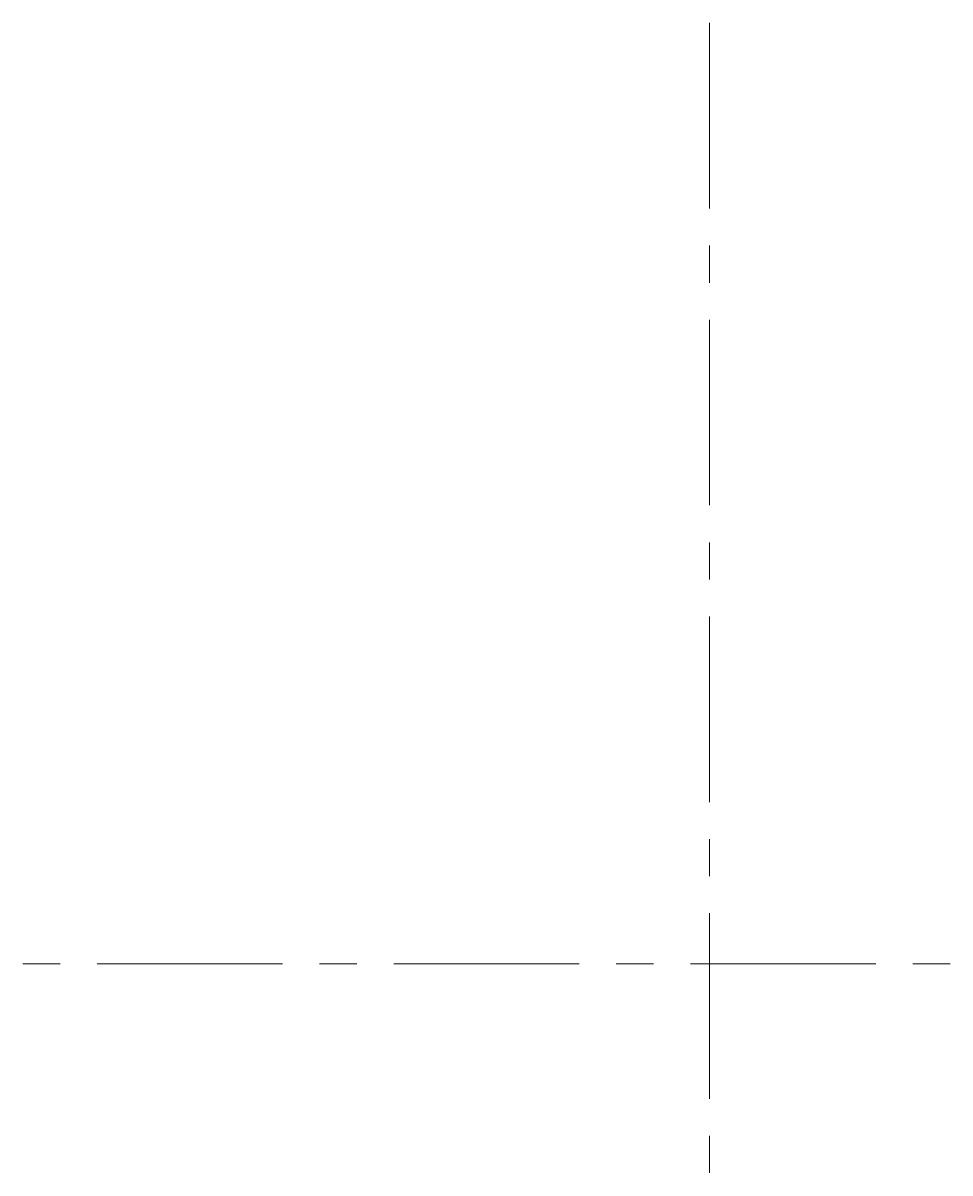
# Model space of a CAD drawing. Header units: millimetres. Extents: x -220592 to 404889, y -217665 to 38245.
# Drawn here: x -705.99 to -666.31, y -1206.03 to -1156.82 of the extents above; entities that cross this region are included whole.
import ezdxf

# ---------------------------------------------------------------- set-up
doc = ezdxf.new("R2010")
doc.units = ezdxf.units.MM
doc.linetypes.add('XKITLINE00', pattern=[0])
doc.layers.add('S-GRID', color=7, linetype='Continuous', lineweight=0)

# ---------------------------------------------------------------- blocks, each defined once
blk = doc.blocks.new('*A15044')
at = {"layer": 'S-GRID', "color": 7, "linetype": 'XKITLINE00', "lineweight": 0}
for p, q in [((134.5, 244.322485), (134.5, 252.259985)), ((134.5, 241.147485), (134.5, 242.734985)), ((134.5, 231.622485), (134.5, 239.559985)), ((134.5, 228.447485), (134.5, 230.034985)), ((134.5, 218.922485), (134.5, 226.859985)), ((134.5, 215.747485), (134.5, 217.334985)), ((134.5, 206.222485), (134.5, 214.159985)), ((134.5, 203.047485), (134.5, 204.634985))]:
    blk.add_line(p, q, dxfattribs=at)
blk = doc.blocks.new('*A15105')
at = {"layer": 'S-GRID', "color": 7, "linetype": 'XKITLINE00', "lineweight": 0}
for p, q in [((105.116073, 212), (106.703573, 212)), ((108.291073, 212), (116.228573, 212)), ((117.816073, 212), (119.403573, 212)), ((120.991073, 212), (128.928573, 212)), ((130.516073, 212), (132.103573, 212)), ((133.691073, 212), (141.628573, 212)), ((143.216073, 212), (144.803573, 212))]:
    blk.add_line(p, q, dxfattribs=at)

msp = doc.modelspace()

# ---------------------------------------------------------------- block references
at = {"color": 7, "lineweight": 0}
for name in ['*A15044', '*A15105']:
    msp.add_blockref(name, (-811.109, -1409.08), dxfattribs=at)

doc.saveas('drawing.dxf')
